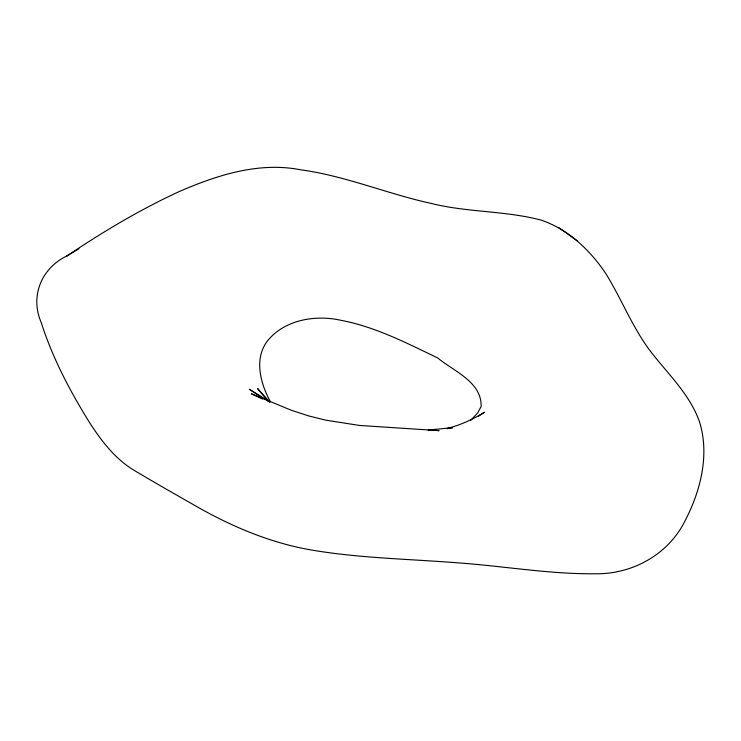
<?xml version="1.0" encoding="UTF-8"?>
<svg xmlns="http://www.w3.org/2000/svg" width="741" height="741" viewBox="0 0 741 741"><rect width="100%" height="100%" fill="white"/><g stroke="black" fill="none" stroke-linecap="round" stroke-linejoin="round"><path stroke-width="1.11" d="M470.489 420.619L477.676 412.885L481.131 406.559C481.854 381.828 453.779 371.334 437.718 357.94C406.559 343.037 375.418 326.846 341.156 320.353C316.092 314.619 285.341 319.464 268.094 340.147C253.579 357.986 260.304 383.208 270.28 401.539M66.792 256.034C41.524 268.103 29.89 296.057 41.079 322.187C52.25 357.143 69.339 389.933 88.614 421.055C100.804 440.256 115.012 459.096 134.927 470.831C156.453 483.66 178.248 496.007 200.024 508.409C234.971 527.972 272.558 543.431 312.202 550.146C360.367 558.242 409.319 559.02 457.919 562.845C503.602 566.096 548.998 574.155 594.884 573.784C631.647 574.46 667.382 555.176 684.397 522.109C700.134 492.293 709.665 456.345 699.921 423.13C690.918 395.898 669.669 375.752 652.386 353.735C633.185 329.467 622.218 300.161 606.073 273.975C590.336 250.402 568.616 229.543 541.393 220.188C505.316 210.583 467.349 212.537 431.132 203.404C387.33 193.855 345.575 175.95 301.013 169.856C259.017 161.538 217.15 175.089 178.951 191.687C139.753 209.759 102.61 232.026 66.792 256.034L78.981 248.717M477.797 416.627L484.558 412.218C472.777 419.406 460.059 425.343 446.601 428.548M447.314 428.752L452.621 427.714L428.178 430.021L430.364 430.141M432.549 430.271L439.107 430.641L359.487 425.445L325.623 420.138L308.867 415.96L291.556 410.347L251.431 393.795L262.61 399.084M269.863 401.955L249.263 389.229L261.814 397.435M559.01 227.746L577.582 241.02M267.223 400.205L257.618 388.627L269.817 402.131M264.843 397.287L268.427 401.613"/></g></svg>
